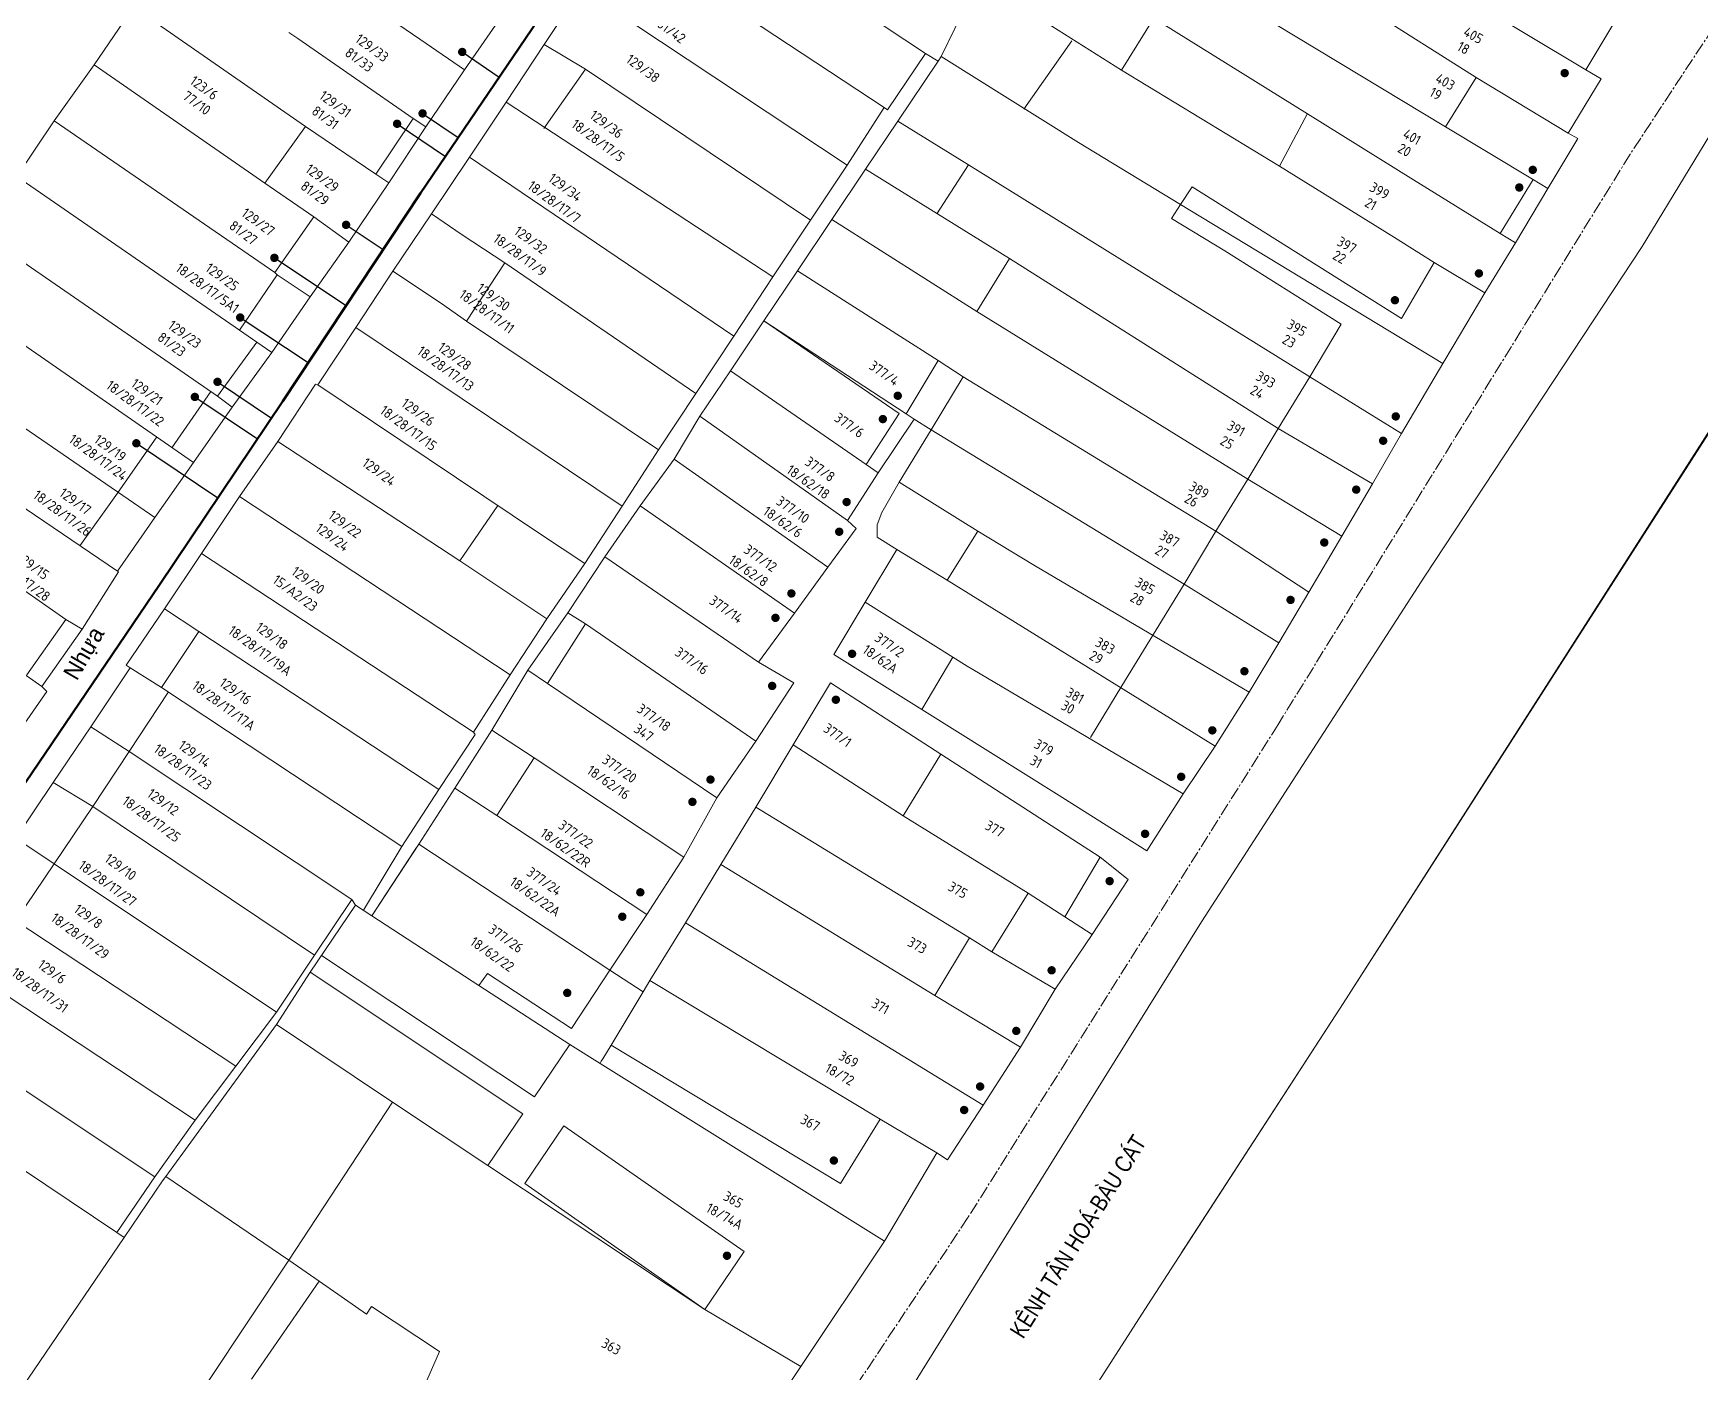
# Model space of a CAD drawing. Header units: inches. Extents: x 595615 to 1194060, y 1190840 to 2385448.
# Drawn here: x 597122.4 to 597222, y 1192184.5 to 1192264.4 of the extents above; entities that cross this region are included whole.
import ezdxf
from ezdxf.enums import TextEntityAlignment as Align

# ---------------------------------------------------------------- set-up
doc = ezdxf.new("R2010")
doc.units = ezdxf.units.IN
doc.header["$MEASUREMENT"] = 0
doc.linetypes.add('CENTER2', pattern=[1.125, 0.75, -0.125, 0.125, -0.125])
for name, color, linetype, lineweight in [('DN 100 uPVC', 4, 'Continuous', 50), ('DN 25 PE', 40, 'Continuous', 30), ('Nen tim duong', 9, 'CENTER2', 0), ('Nen_HTHANH-TP', 9, 'Continuous', 0), ('Nen_SN-HTHANH-TP_new', 7, 'Continuous', 0), ('Nen_SN_HTHANH_old', 9, 'Continuous', 0), ('Text_DiaDanh', 9, 'Continuous', 0), ('Text_GiaoThong', 142, 'Continuous', 0), ('TLK 15', 220, 'Continuous', 20)]:
    doc.layers.add(name, color=color, linetype=linetype, lineweight=lineweight)
doc.styles.add('Dia Danh', font='VHELVCN_0.TTF', dxfattribs={"height": 1})
doc.styles.add('Giao Thong', font='VAPTIMN_0.TTF', dxfattribs={"height": 1})
doc.styles.add('Sonha_QTB', font='isocp.shx', dxfattribs={"height": 0.6, "bigfont": 'bigfont.shx'})

# ---------------------------------------------------------------- blocks, each defined once
blk = doc.blocks.new('TLK 15')
at = {"layer": 'TLK 15', "linetype": 'Continuous', "const_width": 0.25}
blk.add_lwpolyline([(-0.125, 0, 1), (0.125, 0, 1)], format="xyb", close=True, dxfattribs=at)

msp = doc.modelspace()

# ---------------------------------------------------------------- linework, layer by layer
at = {"layer": 'DN 100 uPVC'}
msp.add_lwpolyline([(597101.441, 1192189.695), (597110.348, 1192202.584), (597129.965, 1192231.48), (597137.327, 1192242.445), (597145.561, 1192254.861), (597152.95, 1192265.767), (597164.577, 1192282.801), (597172.43, 1192293.66), (597177.579, 1192300.639)], dxfattribs=at)
at = {"layer": 'DN 25 PE'}
for p, q in [((597148.043, 1192263.285), (597150.254, 1192261.787)), ((597145.674, 1192259.618), (597147.806, 1192258.174)), ((597144.154, 1192259), (597147.04, 1192257.044)), ((597141.108, 1192252.968), (597143.329, 1192251.495)), ((597136.829, 1192250.999), (597141.115, 1192248.157)), ((597134.791, 1192247.439), (597138.853, 1192244.745)), ((597133.434, 1192243.598), (597136.651, 1192241.438)), ((597132.083, 1192242.698), (597135.815, 1192240.193)), ((597128.59, 1192239.933), (597133.45, 1192236.67))]:
    msp.add_line(p, q, dxfattribs=at)
at = {"layer": 'Nen tim duong'}
msp.add_lwpolyline([(597216.862, 1192371.155), (597231.389, 1192359.428), (597239.3, 1192352.703), (597245.936, 1192343.389), (597251.627, 1192337.061), (597255.971, 1192324.363), (597252.212, 1192309.984), (597237.563, 1192287.271), (597217.756, 1192257.191), (597196.744, 1192223.157), (597178.223, 1192193.72), (597155.385, 1192159.338), (597138.752, 1192133.438), (597108.483, 1192081.358), (597090.854, 1192053.092)], dxfattribs=at)
at = {"layer": 'Nen_HTHANH-TP', "linetype": 'Continuous'}
for p, q in [((597198.492, 1192259.601), (597180.993, 1192270.487)), ((597167.355, 1192268.715), (597175.699, 1192263.192)), ((597215.1, 1192262.214), (597204.105, 1192268.835)), ((597145.899, 1192263.798), (597139.976, 1192267.833)), ((597179.026, 1192267.505), (597187.39, 1192262.192)), ((597206.723, 1192258.817), (597190.945, 1192268.355)), ((597155.196, 1192267.106), (597152.929, 1192263.734)), ((597218.479, 1192251.677), (597227.856, 1192267.144)), ((597218.479, 1192251.677), (597227.856, 1192267.144)), ((597126.07, 1192262.512), (597128.427, 1192265.954)), ((597126.07, 1192262.512), (597128.427, 1192265.954)), ((597138.683, 1192258.842), (597128.427, 1192265.954)), ((597148.17, 1192262.21), (597150.527, 1192265.602)), ((597156.697, 1192266.017), (597171.015, 1192256.538)), ((597178.257, 1192266.354), (597176.619, 1192263.013)), ((597208.57, 1192261.759), (597202.237, 1192265.764)), ((597137.698, 1192264.452), (597138.229, 1192264.092)), ((597165.068, 1192265.344), (597173.222, 1192259.97)), ((597187.39, 1192262.192), (597189.328, 1192265.303)), ((597216.908, 1192265.195), (597215.1, 1192262.214)), ((597138.229, 1192264.092), (597145.112, 1192259.308)), ((597148.17, 1192262.21), (597145.899, 1192263.798)), ((597152.929, 1192263.734), (597150.672, 1192260.292)), ((597152.929, 1192263.734), (597155.4, 1192262.256)), ((597184.429, 1192263.959), (597181.572, 1192259.867)), ((597237.608, 1192264.342), (597200.615, 1192206.502)), ((597237.638, 1192264.252), (597200.615, 1192206.502)), ((597123.693, 1192259.17), (597126.07, 1192262.512)), ((597123.693, 1192259.17), (597126.07, 1192262.512)), ((597136.256, 1192255.45), (597126.07, 1192262.512)), ((597175.699, 1192263.192), (597173.432, 1192259.83)), ((597174.043, 1192259.161), (597176.44, 1192262.733)), ((597175.699, 1192263.192), (597176.44, 1192262.733)), ((597176.619, 1192263.013), (597176.44, 1192262.733)), ((597184.834, 1192257.89), (597176.619, 1192263.013)), ((597145.863, 1192258.818), (597148.17, 1192262.21)), ((597155.4, 1192262.256), (597152.913, 1192258.714)), ((597155.4, 1192262.256), (597168.827, 1192253.247)), ((597196.825, 1192256.469), (597187.39, 1192262.192)), ((597208.57, 1192261.759), (597206.723, 1192258.817)), ((597214.063, 1192258.443), (597208.57, 1192261.759)), ((597216.021, 1192261.685), (597214.063, 1192258.443)), ((597215.1, 1192262.214), (597216.021, 1192261.685)), ((597150.672, 1192260.292), (597148.474, 1192257.01)), ((597150.672, 1192260.292), (597166.59, 1192249.865)), ((597173.222, 1192259.97), (597171.015, 1192256.538)), ((597173.222, 1192259.97), (597173.432, 1192259.83)), ((597198.492, 1192259.611), (597196.825, 1192256.469)), ((597204.815, 1192255.646), (597198.492, 1192259.601)), ((597121.465, 1192255.848), (597123.693, 1192259.17)), ((597121.465, 1192255.848), (597123.693, 1192259.17)), ((597136.86, 1192250.121), (597123.693, 1192259.17)), ((597138.683, 1192258.842), (597136.256, 1192255.45)), ((597142.895, 1192255.986), (597138.683, 1192258.842)), ((597145.112, 1192259.308), (597142.895, 1192255.986)), ((597143.656, 1192255.476), (597145.863, 1192258.818)), ((597145.112, 1192259.308), (597145.863, 1192258.818)), ((597172.115, 1192256.289), (597174.043, 1192259.161)), ((597178.255, 1192256.554), (597174.043, 1192259.161)), ((597211.915, 1192255.691), (597206.723, 1192258.817)), ((597184.834, 1192257.89), (597190.917, 1192254.185)), ((597214.633, 1192258.114), (597212.836, 1192255.132)), ((597214.063, 1192258.443), (597214.633, 1192258.114)), ((597148.474, 1192257.01), (597146.207, 1192253.618)), ((597148.474, 1192257.01), (597164.253, 1192246.323)), ((597171.015, 1192256.538), (597168.827, 1192253.247)), ((597178.255, 1192256.554), (597176.367, 1192253.623)), ((597198.625, 1192243.891), (597178.255, 1192256.554)), ((597203.688, 1192252.205), (597196.825, 1192256.469)), ((597121.465, 1192255.848), (597134.753, 1192246.679)), ((597141.278, 1192251.944), (597143.656, 1192255.476)), ((597143.656, 1192255.476), (597142.895, 1192255.986)), ((597172.115, 1192256.289), (597170.107, 1192253.288)), ((597180.709, 1192250.966), (597172.115, 1192256.289)), ((597209.988, 1192252.45), (597204.815, 1192255.646)), ((597211.955, 1192255.671), (597209.988, 1192252.45)), ((597212.836, 1192255.132), (597211.915, 1192255.691)), ((597139.177, 1192253.443), (597136.256, 1192255.45)), ((597190.917, 1192254.185), (597191.606, 1192255.235)), ((597191.606, 1192255.235), (597204.102, 1192247.385)), ((597212.836, 1192255.132), (597210.908, 1192251.891)), ((597143.9, 1192250.207), (597146.207, 1192253.618)), ((597146.207, 1192253.618), (597148.048, 1192252.37)), ((597190.917, 1192254.185), (597190.377, 1192253.344)), ((597206.574, 1192244.687), (597190.917, 1192254.185)), ((597119.208, 1192252.547), (597133.436, 1192242.748)), ((597139.177, 1192253.443), (597136.86, 1192250.121)), ((597141.278, 1192251.944), (597139.177, 1192253.443)), ((597168.827, 1192253.247), (597166.59, 1192249.865)), ((597170.107, 1192253.288), (597168.05, 1192250.226)), ((597178.752, 1192247.795), (597170.107, 1192253.288)), ((597190.377, 1192253.344), (597193.559, 1192251.427)), ((597138.961, 1192248.663), (597141.278, 1192251.944)), ((597148.048, 1192252.37), (597150.589, 1192250.692)), ((597206.059, 1192250.717), (597203.688, 1192252.205)), ((597205.495, 1192232.006), (597218.479, 1192251.677)), ((597205.495, 1192232.006), (597218.479, 1192251.677)), ((597210.908, 1192251.891), (597209.071, 1192248.909)), ((597210.908, 1192251.891), (597209.988, 1192252.45)), ((597150.589, 1192250.692), (597148.302, 1192247.22)), ((597150.589, 1192250.692), (597161.986, 1192242.901)), ((597180.709, 1192250.966), (597178.752, 1192247.795)), ((597196.747, 1192240.809), (597180.709, 1192250.966)), ((597193.559, 1192251.427), (597200.512, 1192247.032)), ((597206.059, 1192250.717), (597204.102, 1192247.385)), ((597209.071, 1192248.909), (597206.059, 1192250.717)), ((597136.99, 1192249.991), (597134.753, 1192246.679)), ((597136.99, 1192249.991), (597136.86, 1192250.121)), ((597138.961, 1192248.663), (597136.99, 1192249.991)), ((597143.9, 1192250.207), (597141.683, 1192246.835)), ((597143.9, 1192250.207), (597146.741, 1192248.319)), ((597166.59, 1192249.865), (597164.253, 1192246.323)), ((597168.05, 1192250.226), (597166.042, 1192247.234)), ((597176.454, 1192244.863), (597168.05, 1192250.226)), ((597138.961, 1192248.663), (597136.674, 1192245.351)), ((597209.071, 1192248.909), (597207.183, 1192245.728)), ((597146.741, 1192248.319), (597148.302, 1192247.22)), ((597194.93, 1192237.788), (597178.752, 1192247.795)), ((597134.753, 1192246.679), (597135.773, 1192245.97)), ((597141.683, 1192246.835), (597139.415, 1192243.423)), ((597141.683, 1192246.835), (597157.591, 1192236.188)), ((597148.302, 1192247.22), (597159.758, 1192239.539)), ((597166.042, 1192247.234), (597164.045, 1192244.263)), ((597174.537, 1192241.691), (597166.042, 1192247.234)), ((597174.117, 1192241.711), (597166.042, 1192247.234)), ((597198.625, 1192243.891), (597200.512, 1192247.032)), ((597114.203, 1192246.133), (597129.702, 1192235.495)), ((597121.623, 1192245.989), (597132.009, 1192238.777)), ((597135.773, 1192245.97), (597133.436, 1192242.748)), ((597135.773, 1192245.97), (597136.674, 1192245.351)), ((597164.253, 1192246.323), (597161.986, 1192242.901)), ((597207.183, 1192245.728), (597206.574, 1192244.687)), ((597136.674, 1192245.351), (597134.306, 1192242.089)), ((597176.454, 1192244.863), (597174.537, 1192241.691)), ((597177.935, 1192243.894), (597176.454, 1192244.863)), ((597206.574, 1192244.687), (597204.098, 1192240.525)), ((597164.045, 1192244.263), (597162.217, 1192241.541)), ((597172.159, 1192238.669), (597164.045, 1192244.263)), ((597176.027, 1192240.732), (597177.935, 1192243.894)), ((597177.935, 1192243.894), (597193.032, 1192234.696)), ((597196.747, 1192240.809), (597198.625, 1192243.891)), ((597204.098, 1192240.525), (597198.625, 1192243.891)), ((597130.718, 1192239.666), (597133.036, 1192243.028)), ((597134.306, 1192242.089), (597133.436, 1192242.748)), ((597139.285, 1192243.463), (597137.028, 1192240.041)), ((597139.415, 1192243.423), (597139.285, 1192243.463)), ((597139.415, 1192243.423), (597152.662, 1192234.544)), ((597161.986, 1192242.901), (597159.758, 1192239.539)), ((597132.009, 1192238.777), (597134.306, 1192242.089)), ((597160.689, 1192238.99), (597162.217, 1192241.541)), ((597162.217, 1192241.541), (597171.032, 1192235.328)), ((597172.159, 1192238.669), (597174.117, 1192241.711)), ((597175.017, 1192241.362), (597174.537, 1192241.691)), ((597172.86, 1192238.16), (597175.017, 1192241.362)), ((597174.12, 1192237.621), (597176.027, 1192240.732)), ((597175.017, 1192241.362), (597176.027, 1192240.732)), ((597191.125, 1192231.525), (597176.027, 1192240.732)), ((597194.93, 1192237.788), (597196.747, 1192240.809)), ((597202.37, 1192237.514), (597196.747, 1192240.809)), ((597129.818, 1192240.325), (597127.46, 1192236.953)), ((597137.028, 1192240.041), (597134.751, 1192236.759)), ((597137.028, 1192240.041), (597147.894, 1192232.91)), ((597204.098, 1192240.525), (597202.37, 1192237.514)), ((597129.702, 1192235.495), (597132.009, 1192238.777)), ((597159.758, 1192239.539), (597157.591, 1192236.188)), ((597158.671, 1192236.198), (597160.689, 1192238.99)), ((597160.689, 1192238.99), (597169.874, 1192232.548)), ((597172.86, 1192238.16), (597172.159, 1192238.669)), ((597127.464, 1192232.293), (597118.369, 1192238.476)), ((597171.032, 1192235.328), (597172.86, 1192238.16)), ((597173.091, 1192235.8), (597174.12, 1192237.621)), ((597174.12, 1192237.621), (597178.822, 1192234.695)), ((597193.032, 1192234.696), (597194.93, 1192237.788)), ((597200.543, 1192234.392), (597194.93, 1192237.788)), ((597127.46, 1192236.953), (597125.223, 1192233.821)), ((597134.751, 1192236.759), (597132.483, 1192233.347)), ((597134.751, 1192236.759), (597150.909, 1192226.112)), ((597202.37, 1192237.514), (597200.543, 1192234.392)), ((597147.894, 1192232.91), (597150.171, 1192236.212)), ((597157.591, 1192236.188), (597155.364, 1192232.756)), ((597158.671, 1192236.198), (597156.554, 1192233.147)), ((597167.866, 1192229.786), (597158.671, 1192236.198)), ((597172.812, 1192235.07), (597173.091, 1192235.8)), ((597129.702, 1192235.495), (597127.464, 1192232.293)), ((597169.874, 1192232.548), (597171.562, 1192234.849)), ((597171.032, 1192235.328), (597171.562, 1192234.849)), ((597172.803, 1192234.33), (597172.812, 1192235.07)), ((597178.822, 1192234.695), (597176.995, 1192231.763)), ((597178.822, 1192234.695), (597182.204, 1192232.647)), ((597193.032, 1192234.696), (597191.125, 1192231.525)), ((597198.575, 1192231.041), (597193.032, 1192234.696)), ((597124.377, 1192229.421), (597117.593, 1192234.155)), ((597152.662, 1192234.544), (597155.364, 1192232.756)), ((597172.086, 1192230.449), (597173.983, 1192233.601)), ((597173.983, 1192233.601), (597172.803, 1192234.33)), ((597173.983, 1192233.601), (597176.995, 1192231.763)), ((597200.543, 1192234.392), (597198.575, 1192231.041)), ((597132.483, 1192233.347), (597130.266, 1192230.056)), ((597132.483, 1192233.347), (597148.722, 1192222.69)), ((597147.894, 1192232.91), (597153.097, 1192229.464)), ((597155.364, 1192232.756), (597153.097, 1192229.464)), ((597156.554, 1192233.147), (597154.336, 1192229.805)), ((597156.554, 1192233.147), (597165.729, 1192226.874)), ((597182.204, 1192232.647), (597195.01, 1192225.088)), ((597127.534, 1192232.253), (597125.357, 1192228.842)), ((597127.464, 1192232.293), (597127.534, 1192232.253)), ((597167.866, 1192229.786), (597169.874, 1192232.548)), ((597176.995, 1192231.763), (597192.993, 1192221.856)), ((597192.171, 1192211.366), (597205.495, 1192232.006)), ((597192.171, 1192211.366), (597205.495, 1192232.006)), ((597122.95, 1192225.41), (597115.245, 1192230.843)), ((597191.125, 1192231.525), (597187.42, 1192225.462)), ((597196.778, 1192228.019), (597191.125, 1192231.525)), ((597198.575, 1192231.041), (597196.778, 1192228.019)), ((597130.266, 1192230.056), (597127.989, 1192226.684)), ((597130.266, 1192230.056), (597132.317, 1192228.697)), ((597154.336, 1192229.805), (597151.959, 1192226.393)), ((597154.336, 1192229.805), (597155.397, 1192229.156)), ((597165.729, 1192226.874), (597167.866, 1192229.786)), ((597170.228, 1192227.318), (597172.086, 1192230.449)), ((597172.086, 1192230.449), (597177.328, 1192227.174)), ((597124.377, 1192229.421), (597122.059, 1192226.109)), ((597125.357, 1192228.842), (597122.95, 1192225.41)), ((597125.357, 1192228.842), (597124.377, 1192229.421)), ((597132.317, 1192228.697), (597130.1, 1192225.365)), ((597132.317, 1192228.697), (597146.655, 1192219.269)), ((597153.097, 1192229.464), (597150.909, 1192226.112)), ((597155.397, 1192229.156), (597153.13, 1192225.604)), ((597155.397, 1192229.156), (597165.572, 1192222.164)), ((597195.01, 1192225.088), (597196.778, 1192228.019)), ((597127.989, 1192226.684), (597128.229, 1192226.534)), ((597167.83, 1192225.636), (597165.729, 1192226.874)), ((597175.471, 1192224.052), (597170.228, 1192227.318)), ((597177.328, 1192227.174), (597175.471, 1192224.052)), ((597177.328, 1192227.174), (597178.179, 1192226.634)), ((597178.179, 1192226.634), (597178.519, 1192226.424)), ((597128.229, 1192226.534), (597125.872, 1192223.002)), ((597128.229, 1192226.534), (597130.1, 1192225.365)), ((597148.722, 1192222.69), (597150.909, 1192226.112)), ((597151.959, 1192226.393), (597149.812, 1192222.811)), ((597151.959, 1192226.393), (597153.13, 1192225.604)), ((597167.83, 1192225.636), (597165.572, 1192222.164)), ((597170.03, 1192225.628), (597167.793, 1192221.926)), ((597170.03, 1192225.628), (597176.613, 1192221.383)), ((597178.519, 1192226.424), (597191.075, 1192219.015)), ((597123.25, 1192225.11), (597120.943, 1192221.788)), ((597122.95, 1192225.41), (597123.25, 1192225.11)), ((597128.153, 1192221.544), (597130.51, 1192225.096)), ((597130.1, 1192225.365), (597144.438, 1192215.867)), ((597153.13, 1192225.604), (597163.235, 1192218.772)), ((597187.42, 1192225.462), (597185.542, 1192222.37)), ((597192.993, 1192221.856), (597195.01, 1192225.088)), ((597183.515, 1192219.009), (597175.471, 1192224.052)), ((597125.872, 1192223.002), (597123.634, 1192219.68)), ((597125.872, 1192223.002), (597128.153, 1192221.544)), ((597149.812, 1192222.811), (597147.595, 1192219.35)), ((597148.722, 1192222.69), (597148.822, 1192222.561)), ((597152.343, 1192221.163), (597149.812, 1192222.811)), ((597146.655, 1192219.269), (597148.822, 1192222.561)), ((597165.572, 1192222.164), (597163.235, 1192218.772)), ((597167.793, 1192221.926), (597165.566, 1192218.224)), ((597174.356, 1192217.691), (597167.793, 1192221.926)), ((597191.075, 1192219.015), (597192.993, 1192221.856)), ((597128.153, 1192221.544), (597125.986, 1192218.262)), ((597128.153, 1192221.544), (597141.46, 1192212.705)), ((597152.343, 1192221.163), (597150.116, 1192217.722)), ((597152.343, 1192221.163), (597161.278, 1192215.231)), ((597176.613, 1192221.383), (597174.356, 1192217.691)), ((597176.613, 1192221.383), (597186.118, 1192215.231)), ((597123.634, 1192219.68), (597121.397, 1192216.358)), ((597123.634, 1192219.68), (597125.986, 1192218.262)), ((597144.438, 1192215.867), (597146.655, 1192219.269)), ((597147.595, 1192219.35), (597145.447, 1192216.008)), ((597150.116, 1192217.722), (597147.595, 1192219.35)), ((597163.235, 1192218.772), (597161.278, 1192215.231)), ((597188.908, 1192215.613), (597183.515, 1192219.009)), ((597191.075, 1192219.015), (597188.908, 1192215.613)), ((597125.986, 1192218.262), (597123.688, 1192214.83)), ((597125.986, 1192218.262), (597139.233, 1192209.383)), ((597125.986, 1192218.262), (597139.233, 1192209.383)), ((597150.116, 1192217.722), (597159.061, 1192211.819)), ((597165.566, 1192218.224), (597163.478, 1192214.792)), ((597178.322, 1192210.414), (597165.566, 1192218.224)), ((597181.83, 1192213.087), (597174.356, 1192217.691)), ((597121.397, 1192216.358), (597123.688, 1192214.83)), ((597144.438, 1192215.867), (597142.141, 1192212.065)), ((597145.447, 1192216.008), (597142.641, 1192211.726)), ((597156.853, 1192208.497), (597145.447, 1192216.008)), ((597123.688, 1192214.83), (597121.411, 1192211.478)), ((597123.688, 1192214.83), (597136.965, 1192205.981)), ((597161.278, 1192215.231), (597159.061, 1192211.819)), ((597163.478, 1192214.792), (597161.361, 1192211.311)), ((597163.478, 1192214.792), (597176.245, 1192206.973)), ((597184.001, 1192211.679), (597186.118, 1192215.231)), ((597186.118, 1192215.231), (597187.789, 1192213.902)), ((597187.789, 1192213.902), (597185.642, 1192210.62)), ((597139.233, 1192209.383), (597141.46, 1192212.705)), ((597141.46, 1192212.705), (597141.68, 1192212.375)), ((597181.83, 1192213.087), (597179.663, 1192209.585)), ((597184.001, 1192211.679), (597181.83, 1192213.087)), ((597141.68, 1192212.375), (597138.964, 1192208.373)), ((597142.641, 1192211.726), (597141.68, 1192212.375)), ((597142.641, 1192211.726), (597149.034, 1192207.571)), ((597159.061, 1192211.819), (597156.853, 1192208.497)), ((597121.231, 1192211.538), (597134.538, 1192202.749)), ((597161.361, 1192211.311), (597159.244, 1192207.869)), ((597179.14, 1192200.435), (597161.361, 1192211.311)), ((597175.493, 1192184.592), (597192.171, 1192211.366)), ((597185.642, 1192210.62), (597184.001, 1192211.679)), ((597178.322, 1192210.414), (597176.245, 1192206.973)), ((597179.663, 1192209.585), (597178.322, 1192210.414)), ((597185.642, 1192210.62), (597183.434, 1192207.358)), ((597136.965, 1192205.981), (597139.233, 1192209.383)), ((597152.35, 1192200.933), (597139.633, 1192209.363)), ((597183.434, 1192207.358), (597179.663, 1192209.585)), ((597119.044, 1192208.176), (597125.177, 1192204.111)), ((597138.964, 1192208.373), (597136.956, 1192205.241)), ((597151.66, 1192199.923), (597138.964, 1192208.373)), ((597149.034, 1192207.571), (597149.544, 1192208.291)), ((597154.566, 1192205.005), (597149.544, 1192208.291)), ((597154.566, 1192205.005), (597156.853, 1192208.497)), ((597156.853, 1192208.497), (597158.835, 1192207.199)), ((597159.244, 1192207.869), (597158.835, 1192207.199)), ((597172.991, 1192199.6), (597159.244, 1192207.869)), ((597154.467, 1192204.055), (597149.034, 1192207.571)), ((597158.835, 1192207.199), (597156.927, 1192204.007)), ((597176.245, 1192206.973), (597181.357, 1192203.887)), ((597181.357, 1192203.887), (597183.434, 1192207.358)), ((597136.965, 1192205.981), (597134.538, 1192202.749)), ((597200.615, 1192206.502), (597188.96, 1192188.513)), ((597200.615, 1192206.502), (597190.957, 1192191.595)), ((597116.766, 1192204.755), (597129.703, 1192196.155)), ((597136.956, 1192205.241), (597130.343, 1192196.176)), ((597136.956, 1192205.241), (597143.88, 1192200.607)), ((597125.177, 1192204.111), (597132.101, 1192199.527)), ((597154.467, 1192204.055), (597152.35, 1192200.933)), ((597154.467, 1192204.055), (597156.268, 1192202.927)), ((597156.927, 1192204.007), (597170.614, 1192195.748)), ((597181.357, 1192203.887), (597179.14, 1192200.435)), ((597132.101, 1192199.527), (597134.538, 1192202.749)), ((597173.237, 1192192.31), (597156.268, 1192202.927)), ((597173.237, 1192192.31), (597156.268, 1192202.927)), ((597143.88, 1192200.607), (597137.697, 1192191.182)), ((597143.88, 1192200.607), (597149.563, 1192196.821)), ((597151.66, 1192199.923), (597149.563, 1192196.821)), ((597179.14, 1192200.435), (597177.003, 1192197.173)), ((597132.101, 1192199.527), (597129.703, 1192196.155)), ((597151.784, 1192195.763), (597154.111, 1192199.195)), ((597154.111, 1192199.195), (597164.867, 1192191.693)), ((597170.614, 1192195.748), (597172.991, 1192199.6)), ((597176.362, 1192197.583), (597172.991, 1192199.6)), ((597118.771, 1192198.626), (597127.426, 1192192.823)), ((597149.563, 1192196.821), (597162.52, 1192188.242)), ((597176.362, 1192197.583), (597173.237, 1192192.31)), ((597177.003, 1192197.173), (597176.362, 1192197.583)), ((597129.703, 1192196.155), (597127.426, 1192192.823)), ((597130.154, 1192195.915), (597127.856, 1192192.534)), ((597130.343, 1192196.176), (597130.154, 1192195.915)), ((597130.343, 1192196.176), (597137.687, 1192191.182)), ((597162.52, 1192188.242), (597151.784, 1192195.763)), ((597127.426, 1192192.823), (597127.856, 1192192.534)), ((597127.856, 1192192.534), (597121.823, 1192183.649)), ((597168.243, 1192184.826), (597173.237, 1192192.31)), ((597132.883, 1192183.948), (597137.697, 1192191.182)), ((597137.687, 1192191.182), (597139.498, 1192189.933)), ((597164.867, 1192191.693), (597162.52, 1192188.242)), ((597139.498, 1192189.933), (597135.473, 1192184.08)), ((597139.498, 1192189.933), (597142.33, 1192187.965)), ((597142.63, 1192188.416), (597142.33, 1192187.965)), ((597142.63, 1192188.416), (597146.692, 1192185.739)), ((597188.96, 1192188.513), (597161.544, 1192145.891)), ((597162.52, 1192188.242), (597168.243, 1192184.826)), ((597146.692, 1192185.739), (597145.514, 1192183.038)), ((597168.243, 1192184.826), (597157.076, 1192168.087)), ((597175.493, 1192184.592), (597172.686, 1192180.08))]:
    msp.add_line(p, q, dxfattribs=at)
at = {"layer": 'Nen_HTHANH-TP', "linetype": 'Continuous', "invisible_edges": 5}
for points in [[(597145.203, 1192215.635), (597158.835, 1192207.199), (597156.853, 1192208.497), (597145.237, 1192215.686)], [(597145.237, 1192215.686), (597156.853, 1192208.497), (597145.447, 1192216.008)], [(597143.165, 1192212.525), (597156.927, 1192204.007), (597158.835, 1192207.199), (597145.203, 1192215.635)], [(597142.641, 1192211.726), (597156.43, 1192203.192), (597156.927, 1192204.007), (597143.165, 1192212.525)], [(597149.034, 1192207.571), (597156.342, 1192203.048), (597156.43, 1192203.192), (597142.641, 1192211.726)], [(597154.467, 1192204.055), (597156.274, 1192202.937), (597156.342, 1192203.048), (597149.034, 1192207.571)], [(597156.268, 1192202.927), (597156.268, 1192202.927), (597156.274, 1192202.937), (597154.467, 1192204.055)], [(597177.003, 1192197.173), (597177.003, 1192197.173), (597177.009, 1192197.183), (597176.362, 1192197.583)]]:
    msp.add_3dface(points, dxfattribs=at)

# ---------------------------------------------------------------- block references
at = {"layer": 'TLK 15', "rotation": 359.9999999934133}
for p in [(597148.043, 1192263.285), (597213.845, 1192262.025), (597145.674, 1192259.618), (597144.154, 1192259), (597211.939, 1192256.25), (597211.137, 1192255.198), (597141.108, 1192252.968), (597136.829, 1192250.999), (597208.728, 1192250.071), (597203.714, 1192248.469), (597134.791, 1192247.439), (597133.434, 1192243.598), (597132.083, 1192242.698), (597174.036, 1192242.77), (597173.149, 1192241.377), (597203.762, 1192241.536), (597128.59, 1192239.933), (597203.01, 1192240.084), (597170.987, 1192236.426), (597201.402, 1192237.165), (597170.544, 1192234.654), (597199.497, 1192234.01), (597167.688, 1192230.97), (597197.484, 1192230.584), (597166.737, 1192229.514), (597171.311, 1192227.367), (597166.542, 1192225.45), (597194.727, 1192226.327), (597170.344, 1192224.627), (597192.815, 1192222.8), (597162.86, 1192219.861), (597190.955, 1192220.03), (597161.782, 1192218.531), (597188.799, 1192216.624), (597186.686, 1192213.801), (597158.673, 1192213.135), (597157.595, 1192211.679), (597183.223, 1192208.479), (597154.311, 1192207.13), (597181.113, 1192204.861), (597178.954, 1192201.545), (597178.001, 1192200.142), (597170.224, 1192197.126), (597163.845, 1192191.445)]:
    msp.add_blockref('TLK 15', p, dxfattribs=at)
at = {"layer": 'TLK 15'}
for p in [(597148.043, 1192263.285), (597213.845, 1192262.025), (597145.674, 1192259.618), (597144.154, 1192259), (597211.939, 1192256.25), (597211.137, 1192255.198), (597141.108, 1192252.968), (597136.829, 1192250.999), (597208.728, 1192250.071), (597203.714, 1192248.469), (597134.791, 1192247.439), (597133.434, 1192243.598), (597132.083, 1192242.698), (597174.036, 1192242.77), (597173.149, 1192241.377), (597203.762, 1192241.536), (597128.59, 1192239.933), (597203.01, 1192240.084), (597170.987, 1192236.426), (597201.402, 1192237.165), (597170.544, 1192234.654), (597199.497, 1192234.01), (597167.688, 1192230.97), (597197.484, 1192230.584), (597166.737, 1192229.514), (597171.311, 1192227.367), (597166.542, 1192225.45), (597194.727, 1192226.327), (597170.344, 1192224.627), (597192.815, 1192222.8), (597162.86, 1192219.861), (597190.955, 1192220.03), (597161.782, 1192218.531), (597188.799, 1192216.624), (597186.686, 1192213.801), (597158.673, 1192213.135), (597157.595, 1192211.679), (597183.223, 1192208.479), (597154.311, 1192207.13), (597181.113, 1192204.861), (597178.954, 1192201.545), (597178.001, 1192200.142), (597170.224, 1192197.126), (597163.845, 1192191.445)]:
    msp.add_blockref('TLK 15', p, dxfattribs=at)

# ---------------------------------------------------------------- texts
at = {"layer": 'Nen_SN-HTHANH-TP_new', "style": 'Sonha_QTB'}
for s, rotation, p in [('405', 330.92315, (597208.395, 1192264.283)), ('129/33', 323.83145, (597142.661, 1192263.53)), ('129/38', 323.83145, (597158.836, 1192262.303)), ('123/6', 323.83145, (597132.637, 1192261.146)), ('403', 330.92315, (597206.72, 1192261.505)), ('129/31', 323.83145, (597140.469, 1192260.178)), ('129/36', 323.83145, (597156.658, 1192258.974)), ('401', 330.92315, (597204.735, 1192258.214)), ('129/29', 323.83145, (597139.69, 1192255.762)), ('129/34', 323.83145, (597154.19, 1192255.202)), ('399', 330.92315, (597202.799, 1192255.005)), ('129/27', 323.83145, (597135.864, 1192253.141)), ('129/32', 323.83145, (597152.135, 1192252.062)), ('397', 330.92315, (597200.845, 1192251.765)), ('129/25', 323.83145, (597133.713, 1192249.854)), ('129/30', 323.83145, (597149.907, 1192248.658)), ('129/23', 323.83145, (597131.478, 1192246.439)), ('395', 330.92315, (597197.861, 1192246.817)), ('129/28', 323.83145, (597147.592, 1192245.119)), ('377/4', 325.04623, (597173.227, 1192244.112)), ('129/21', 323.83145, (597129.227, 1192242.998)), ('393', 330.92315, (597196.001, 1192243.733)), ('129/26', 323.83145, (597145.408, 1192241.781)), ('377/6', 325.04623, (597171.151, 1192241.01)), ('391', 330.92315, (597194.236, 1192240.807)), ('129/19', 323.83145, (597127.035, 1192239.648)), ('129/24', 323.83145, (597143.081, 1192238.225)), ('377/8', 325.04623, (597169.397, 1192238.388)), ('389', 330.92315, (597192.025, 1192237.143)), ('129/17', 323.83145, (597124.95, 1192236.463)), ('377/10', 325.04623, (597167.779, 1192235.97)), ('129/22', 323.83145, (597141.039, 1192235.105)), ('387', 330.92315, (597190.269, 1192234.23)), ('377/12', 325.04623, (597165.843, 1192233.076)), ('129/15', 323.83145, (597122.426, 1192232.605)), ('129/20', 323.83145, (597138.844, 1192231.751)), ('385', 330.92315, (597188.8, 1192231.412)), ('377/14', 325.04623, (597163.8, 1192230.022)), ('129/18', 323.83145, (597136.676, 1192228.437)), ('377/2', 325.04623, (597173.544, 1192227.897)), ('377/16', 325.04623, (597161.741, 1192226.946)), ('383', 330.92315, (597186.42, 1192227.849)), ('129/16', 323.83145, (597134.512, 1192225.13)), ('381', 330.92315, (597184.622, 1192224.868)), ('377/18', 325.04623, (597159.479, 1192223.565)), ('377/1', 325.04623, (597170.447, 1192222.507)), ('129/14', 323.83145, (597132.067, 1192221.393)), ('379', 330.92315, (597182.76, 1192221.781)), ('377/20', 325.04623, (597157.431, 1192220.505)), ('129/12', 323.83145, (597130.188, 1192218.522)), ('377/22', 325.04623, (597154.819, 1192216.601)), ('377', 330.92315, (597179.829, 1192216.922)), ('129/10', 323.83145, (597127.651, 1192214.645)), ('377/24', 325.04623, (597152.938, 1192213.789)), ('375', 330.92315, (597177.627, 1192213.271)), ('129/8', 323.83145, (597125.723, 1192211.697)), ('377/26', 325.04623, (597150.651, 1192210.372)), ('373', 330.92315, (597175.205, 1192209.966)), ('129/6', 323.83145, (597123.562, 1192208.395)), ('371', 330.92315, (597173.012, 1192206.329)), ('369', 330.92315, (597171.108, 1192203.172)), ('367', 330.92315, (597168.816, 1192199.374)), ('365', 330.92315, (597164.221, 1192194.79)), ('363', 330.92315, (597156.938, 1192186.025))]:
    msp.add_text(s, height=0.6, rotation=rotation, dxfattribs=at).set_placement(p, align=Align.MIDDLE)
at = {"layer": 'Nen_SN_HTHANH_old', "style": 'Sonha_QTB'}
for s, rotation, p in [('81/42', 323.83145, (597160.528, 1192264.54)), ('81/33', 323.83145, (597141.898, 1192262.82)), ('18', 330.92315, (597207.808, 1192263.525)), ('77/10', 323.83145, (597132.2, 1192260.241)), ('19', 330.92315, (597206.153, 1192260.796)), ('81/31', 323.83145, (597139.868, 1192259.374)), ('18/28/17/5', 323.83145, (597156.153, 1192258.001)), ('20', 330.92315, (597204.287, 1192257.433)), ('81/29', 323.83145, (597139.253, 1192254.857)), ('18/28/17/7', 323.83145, (597153.533, 1192254.336)), ('21', 330.92315, (597202.275, 1192254.216)), ('81/27', 323.83145, (597134.979, 1192252.496)), ('18/28/17/9', 323.83145, (597151.488, 1192251.173)), ('18/28/17/5A1', 323.83145, (597132.836, 1192249.195)), ('22', 330.92315, (597200.402, 1192251.05)), ('18/28/17/11', 323.83145, (597149.507, 1192247.798)), ('81/23', 323.83145, (597130.702, 1192245.835)), ('18/28/17/13', 323.83145, (597147.051, 1192244.392)), ('23', 330.92315, (597197.394, 1192246.027)), ('18/28/17/22', 323.83145, (597128.524, 1192242.316)), ('24', 330.92315, (597195.492, 1192242.993)), ('18/28/17/15', 323.83145, (597144.837, 1192240.843)), ('18/28/17/24', 323.83145, (597126.313, 1192239.089)), ('25', 330.92315, (597193.692, 1192239.98)), ('18/62/18', 325.04623, (597168.695, 1192237.623)), ('18/28/17/26', 323.83145, (597124.179, 1192235.764)), ('26', 330.92315, (597191.565, 1192236.531)), ('18/62/6', 325.04623, (597167.178, 1192235.234)), ('129/24', 323.83145, (597140.295, 1192234.326)), ('27', 330.92315, (597189.804, 1192233.45)), ('18/28/17/28', 323.83145, (597121.714, 1192231.883)), ('18/62/8', 325.04623, (597165.137, 1192232.321)), ('15/A2/23', 323.83145, (597138.074, 1192230.991)), ('28', 330.92315, (597188.331, 1192230.63)), ('18/28/17/19A', 323.83145, (597135.977, 1192227.558)), ('18/62A', 325.04623, (597172.998, 1192227.055)), ('29', 330.92315, (597185.888, 1192227.159)), ('18/28/17/17A', 323.83145, (597133.813, 1192224.28)), ('30', 330.92315, (597184.197, 1192224.177)), ('347', 325.04623, (597158.874, 1192222.665)), ('18/28/17/23', 323.83145, (597131.366, 1192220.615)), ('18/62/16', 325.04623, (597156.774, 1192219.694)), ('31', 330.92315, (597182.295, 1192220.924)), ('18/28/17/25', 323.83145, (597129.494, 1192217.507)), ('18/62/22R', 325.04623, (597154.208, 1192215.79)), ('18/28/17/27', 323.83145, (597126.873, 1192213.666)), ('18/62/22A', 325.04623, (597152.4, 1192212.877)), ('18/28/17/29', 323.83145, (597125.242, 1192210.524)), ('18/62/22', 325.04623, (597149.834, 1192209.44)), ('18/28/17/31', 323.83145, (597122.843, 1192207.299)), ('18/72', 330.92315, (597170.574, 1192202.27)), ('18/74A', 330.92315, (597163.705, 1192193.8))]:
    msp.add_text(s, height=0.6, rotation=rotation, dxfattribs=at).set_placement(p, align=Align.MIDDLE)
at = {"layer": 'Text_DiaDanh', "linetype": 'Continuous', "style": 'Dia Danh'}
msp.add_text('KEÂNH TAÂN HOAÙ-BAØU CAÙT', height=1, rotation=57.8854, dxfattribs=at).set_placement((597184.69, 1192192.665), align=Align.MIDDLE)
at = {"layer": 'Text_GiaoThong', "linetype": 'Continuous', "style": 'Giao Thong'}
msp.add_text('Nhöïa', height=1, rotation=59.88198, dxfattribs=at).set_placement((597125.517, 1192227.369), align=Align.MIDDLE)

doc.saveas('drawing.dxf')
